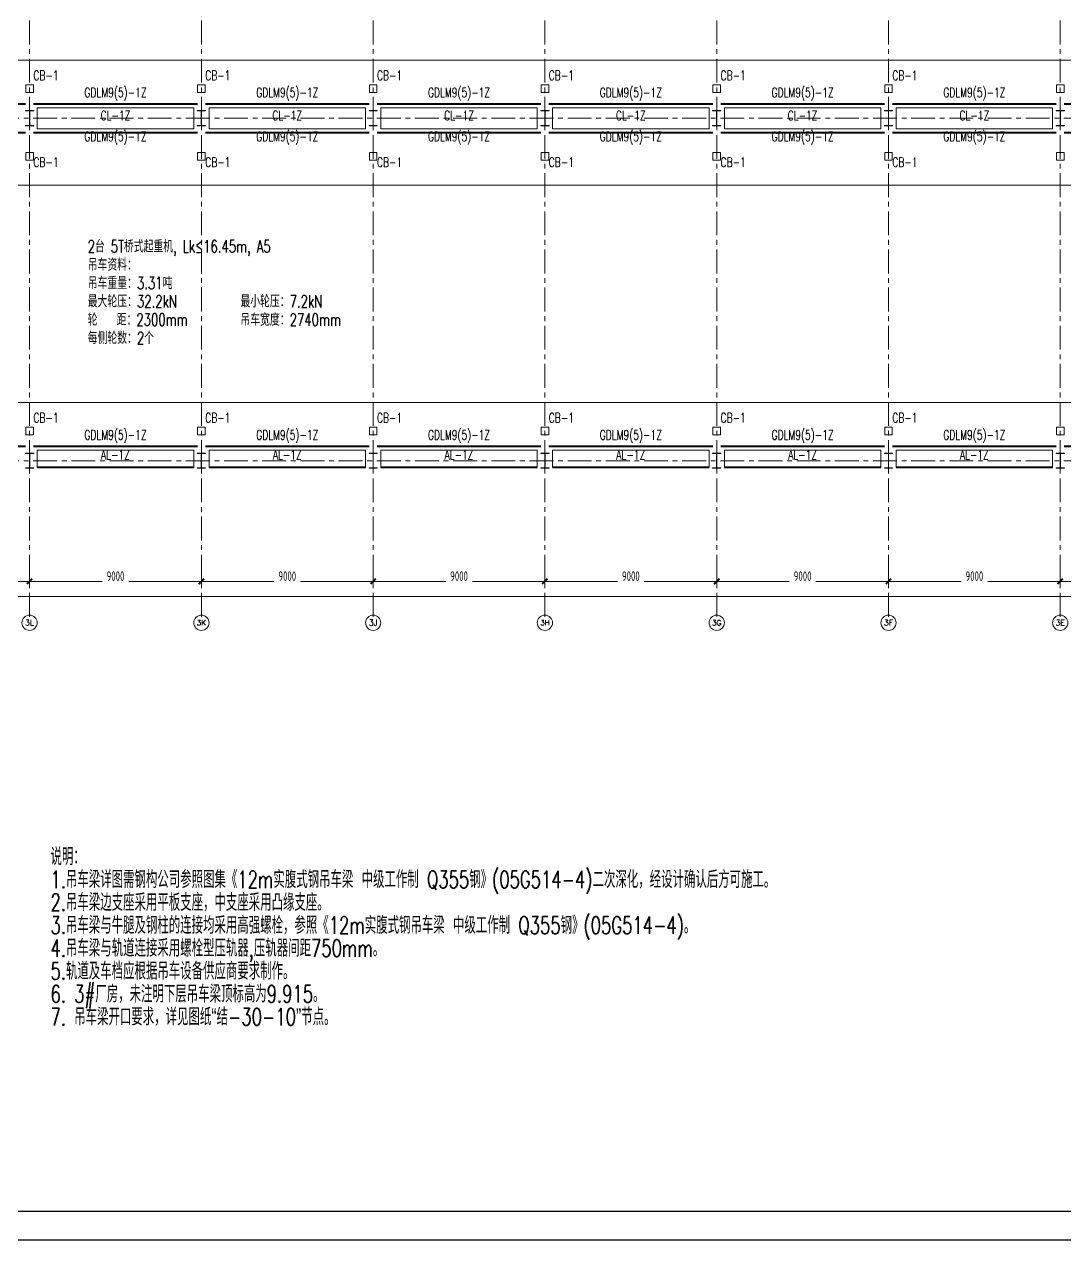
# Model space of a CAD drawing. Extents: x -1201378 to 2367219, y -619313 to 244905.
# Drawn here: x 1625966 to 1680472, y -296140 to -232373 of the extents above; entities that cross this region are included whole.
import ezdxf
from ezdxf.enums import TextEntityAlignment as Align

# ---------------------------------------------------------------- set-up
doc = ezdxf.new("R2010")
doc.units = 0
doc.header["$LTSCALE"] = 1000
doc.linetypes.add('CENTER', pattern=[2, 1.25, -0.25, 0.25, -0.25])
doc.layers.get('0').update_dxf_attribs({"linetype": 'CONTINUOUS'})
doc.layers.get('Defpoints').update_dxf_attribs({"linetype": 'CONTINUOUS'})
for name, color, linetype in [('0-cxFrame', 155, 'CONTINUOUS'), ('A-WINDOW', 140, 'CONTINUOUS'), ('S-SS', 111, 'CONTINUOUS')]:
    doc.layers.add(name, color=color, linetype=linetype)
for name, color, linetype, lineweight in [('0-cxText', 131, 'CONTINUOUS', 25), ('S-axis', 111, 'CONTINUOUS', 0), ('S-col', 2, 'CONTINUOUS', 0), ('S-dote', 5, 'CENTER', 0), ('THIN', 7, 'CONTINUOUS', 0), ('吊车梁', 4, 'CONTINUOUS', 0)]:
    doc.layers.add(name, color=color, linetype=linetype, lineweight=lineweight)
doc.styles.add('_TCH_AXIS', font='COMPLEX', dxfattribs={"bigfont": 'GBCBIG'})
doc.styles.add('cx_tuming', font='simhei.ttf')
doc.styles.add('cx_tuqian1', font='')
doc.styles.add('TSSD_Dimension', font='tssdeng.shx', dxfattribs={"width": 0.7, "bigfont": 'hztxt.shx'})
doc.styles.add('TSSD_Norm', font='tj-romans1.shx', dxfattribs={"bigfont": 'tj-hztxt.shx'})
doc.styles.add('TSSD_Rein', font='tj-romans1.shx', dxfattribs={"width": 0.7, "bigfont": 'tj-hztxt.shx'})
doc.styles.add('黑体', font='simhei.ttf', dxfattribs={"width": 0.8})
doc.styles.get('cx_tuqian1').set_extended_font_data('SimSun')
doc.dimstyles.new('TSSD_200_200', dxfattribs={"dimtxt": 500, "dimasz": 200, "dimexe": 200, "dimexo": 500, "dimgap": 200, "dimtad": 1, "dimdec": 0, "dimzin": 0, "dimdsep": 46, "dimtxsty": 'TSSD_Dimension', "dimblk": 'ARCHTICK', "dimcen": 0, "dimdle": 200, "dimclrt": 7, "dimadec": 0, "dimazin": 0, "dimtfac": 1, "dimtdec": 0, "dimtix": 1, "dimtmove": 2, "dimatfit": 3, "dimfxl": 1, "dimtolj": 1, "dimtzin": 0, "dimarcsym": 0})

# ---------------------------------------------------------------- blocks, each defined once
blk = doc.blocks.new('w42343243')
at = {"layer": 'S-col'}
blk.add_lwpolyline([(-165069, 621020), (-164639, 621020), (-164639, 621002), (-164848, 621002), (-164848, 620238), (-164639, 620238), (-164639, 620220), (-165069, 620220), (-165069, 620238), (-164860, 620238), (-164860, 621002), (-165069, 621002)], close=True, dxfattribs=at)
blk = doc.blocks.new('42343')
at = {"layer": 'A-WINDOW'}
for p in [(-54000, -53750), (-45000, -53750), (-36000, -53750), (-27000, -53750), (-18000, -53750), (-9000, -53750), (0, -53750), (-54000, -71700), (-45000, -71700), (-36000, -71700), (-27000, -71700), (-18000, -71700), (-9000, -71700), (0, -71700)]:
    blk.add_blockref('w42343243', p, dxfattribs=at)
blk = doc.blocks.new('_ArchTick')
at = {"color": 0, "linetype": 'ByBlock', "const_width": 0.5}
blk.add_lwpolyline([(-0.71, -0.71), (0.71, 0.71)], dxfattribs=at)
blk = doc.blocks.new('*D497')
at = {"layer": 'Defpoints', "color": 0, "transparency": 16777216}
for p in [(-182758, -360718), (-173758, -360718), (-173758, -361576)]:
    blk.add_point(p, dxfattribs=at)
at = {"layer": 'S-axis', "color": 0, "lineweight": -2, "transparency": 16777216}
for p, q in [((-182758, -361218), (-182758, -361776)), ((-173758, -361218), (-173758, -361776)), ((-182958, -361576), (-178957, -361576)), ((-173558, -361576), (-177560, -361576))]:
    blk.add_line(p, q, dxfattribs=at)
at = {"layer": 'S-axis', "color": 0, "lineweight": -2, "transparency": 16777216, "xscale": 200, "yscale": 200, "zscale": 200, "rotation": 180}
blk.add_blockref('_ArchTick', (-182758, -361576), dxfattribs=at)
at = {"layer": 'S-axis', "color": 0, "lineweight": -2, "transparency": 16777216, "xscale": 200, "yscale": 200, "zscale": 200}
blk.add_blockref('_ArchTick', (-173758, -361576), dxfattribs=at)
at = {"layer": 'S-axis', "color": 7, "transparency": 16777216, "insert": (-178258, -361301), "char_height": 500, "attachment_point": 5, "style": 'TSSD_Dimension'}
blk.add_mtext('\\A1;9000', dxfattribs=at)
blk = doc.blocks.new('*D498')
at = {"layer": 'Defpoints', "color": 0, "transparency": 16777216}
for p in [(-173758, -360718), (-164758, -360718), (-164758, -361576)]:
    blk.add_point(p, dxfattribs=at)
at = {"layer": 'S-axis', "color": 0, "lineweight": -2, "transparency": 16777216}
for p, q in [((-173758, -361218), (-173758, -361776)), ((-164758, -361218), (-164758, -361776)), ((-173958, -361576), (-169957, -361576)), ((-164558, -361576), (-168560, -361576))]:
    blk.add_line(p, q, dxfattribs=at)
at = {"layer": 'S-axis', "color": 0, "lineweight": -2, "transparency": 16777216, "xscale": 200, "yscale": 200, "zscale": 200, "rotation": 180}
blk.add_blockref('_ArchTick', (-173758, -361576), dxfattribs=at)
at = {"layer": 'S-axis', "color": 0, "lineweight": -2, "transparency": 16777216, "xscale": 200, "yscale": 200, "zscale": 200}
blk.add_blockref('_ArchTick', (-164758, -361576), dxfattribs=at)
at = {"layer": 'S-axis', "color": 7, "transparency": 16777216, "insert": (-169258, -361301), "char_height": 500, "attachment_point": 5, "style": 'TSSD_Dimension'}
blk.add_mtext('\\A1;9000', dxfattribs=at)
blk = doc.blocks.new('*D499')
at = {"layer": 'Defpoints', "color": 0, "transparency": 16777216}
for p in [(-164758, -360718), (-155758, -360718), (-155758, -361576)]:
    blk.add_point(p, dxfattribs=at)
at = {"layer": 'S-axis', "color": 0, "lineweight": -2, "transparency": 16777216}
for p, q in [((-164758, -361218), (-164758, -361776)), ((-155758, -361218), (-155758, -361776)), ((-164958, -361576), (-160957, -361576)), ((-155558, -361576), (-159560, -361576))]:
    blk.add_line(p, q, dxfattribs=at)
at = {"layer": 'S-axis', "color": 0, "lineweight": -2, "transparency": 16777216, "xscale": 200, "yscale": 200, "zscale": 200, "rotation": 180}
blk.add_blockref('_ArchTick', (-164758, -361576), dxfattribs=at)
at = {"layer": 'S-axis', "color": 0, "lineweight": -2, "transparency": 16777216, "xscale": 200, "yscale": 200, "zscale": 200}
blk.add_blockref('_ArchTick', (-155758, -361576), dxfattribs=at)
at = {"layer": 'S-axis', "color": 7, "transparency": 16777216, "insert": (-160258, -361301), "char_height": 500, "attachment_point": 5, "style": 'TSSD_Dimension'}
blk.add_mtext('\\A1;9000', dxfattribs=at)
blk = doc.blocks.new('*D500')
at = {"layer": 'Defpoints', "color": 0, "transparency": 16777216}
for p in [(-155758, -360718), (-146758, -360718), (-146758, -361576)]:
    blk.add_point(p, dxfattribs=at)
at = {"layer": 'S-axis', "color": 0, "lineweight": -2, "transparency": 16777216}
for p, q in [((-155758, -361218), (-155758, -361776)), ((-146758, -361218), (-146758, -361776)), ((-155958, -361576), (-151957, -361576)), ((-146558, -361576), (-150560, -361576))]:
    blk.add_line(p, q, dxfattribs=at)
at = {"layer": 'S-axis', "color": 0, "lineweight": -2, "transparency": 16777216, "xscale": 200, "yscale": 200, "zscale": 200, "rotation": 180}
blk.add_blockref('_ArchTick', (-155758, -361576), dxfattribs=at)
at = {"layer": 'S-axis', "color": 0, "lineweight": -2, "transparency": 16777216, "xscale": 200, "yscale": 200, "zscale": 200}
blk.add_blockref('_ArchTick', (-146758, -361576), dxfattribs=at)
at = {"layer": 'S-axis', "color": 7, "transparency": 16777216, "insert": (-151258, -361301), "char_height": 500, "attachment_point": 5, "style": 'TSSD_Dimension'}
blk.add_mtext('\\A1;9000', dxfattribs=at)
blk = doc.blocks.new('*D501')
at = {"layer": 'Defpoints', "color": 0, "transparency": 16777216}
for p in [(-146758, -360718), (-137758, -360718), (-137758, -361576)]:
    blk.add_point(p, dxfattribs=at)
at = {"layer": 'S-axis', "color": 0, "lineweight": -2, "transparency": 16777216}
for p, q in [((-146758, -361218), (-146758, -361776)), ((-137758, -361218), (-137758, -361776)), ((-146958, -361576), (-142957, -361576)), ((-137558, -361576), (-141560, -361576))]:
    blk.add_line(p, q, dxfattribs=at)
at = {"layer": 'S-axis', "color": 0, "lineweight": -2, "transparency": 16777216, "xscale": 200, "yscale": 200, "zscale": 200, "rotation": 180}
blk.add_blockref('_ArchTick', (-146758, -361576), dxfattribs=at)
at = {"layer": 'S-axis', "color": 0, "lineweight": -2, "transparency": 16777216, "xscale": 200, "yscale": 200, "zscale": 200}
blk.add_blockref('_ArchTick', (-137758, -361576), dxfattribs=at)
at = {"layer": 'S-axis', "color": 7, "transparency": 16777216, "insert": (-142258, -361301), "char_height": 500, "attachment_point": 5, "style": 'TSSD_Dimension'}
blk.add_mtext('\\A1;9000', dxfattribs=at)
blk = doc.blocks.new('*D502')
at = {"layer": 'Defpoints', "color": 0, "transparency": 16777216}
for p in [(-137758, -360718), (-128758, -360718), (-128758, -361576)]:
    blk.add_point(p, dxfattribs=at)
at = {"layer": 'S-axis', "color": 0, "lineweight": -2, "transparency": 16777216}
for p, q in [((-137758, -361218), (-137758, -361776)), ((-128758, -361218), (-128758, -361776)), ((-137958, -361576), (-133957, -361576)), ((-128558, -361576), (-132560, -361576))]:
    blk.add_line(p, q, dxfattribs=at)
at = {"layer": 'S-axis', "color": 0, "lineweight": -2, "transparency": 16777216, "xscale": 200, "yscale": 200, "zscale": 200, "rotation": 180}
blk.add_blockref('_ArchTick', (-137758, -361576), dxfattribs=at)
at = {"layer": 'S-axis', "color": 0, "lineweight": -2, "transparency": 16777216, "xscale": 200, "yscale": 200, "zscale": 200}
blk.add_blockref('_ArchTick', (-128758, -361576), dxfattribs=at)
at = {"layer": 'S-axis', "color": 7, "transparency": 16777216, "insert": (-133258, -361301), "char_height": 500, "attachment_point": 5, "style": 'TSSD_Dimension'}
blk.add_mtext('\\A1;9000', dxfattribs=at)
blk = doc.blocks.new('*D503')
at = {"layer": 'Defpoints', "color": 0, "transparency": 16777216}
for p in [(-128758, -360718), (-119758, -360718), (-119758, -361576)]:
    blk.add_point(p, dxfattribs=at)
at = {"layer": 'S-axis', "color": 0, "lineweight": -2, "transparency": 16777216}
for p, q in [((-128758, -361218), (-128758, -361776)), ((-119758, -361218), (-119758, -361776)), ((-128958, -361576), (-124957, -361576)), ((-119558, -361576), (-123560, -361576))]:
    blk.add_line(p, q, dxfattribs=at)
at = {"layer": 'S-axis', "color": 0, "lineweight": -2, "transparency": 16777216, "xscale": 200, "yscale": 200, "zscale": 200, "rotation": 180}
blk.add_blockref('_ArchTick', (-128758, -361576), dxfattribs=at)
at = {"layer": 'S-axis', "color": 0, "lineweight": -2, "transparency": 16777216, "xscale": 200, "yscale": 200, "zscale": 200}
blk.add_blockref('_ArchTick', (-119758, -361576), dxfattribs=at)
at = {"layer": 'S-axis', "color": 7, "transparency": 16777216, "insert": (-124258, -361301), "char_height": 500, "attachment_point": 5, "style": 'TSSD_Dimension'}
blk.add_mtext('\\A1;9000', dxfattribs=at)
blk = doc.blocks.new('*D504')
at = {"layer": 'Defpoints', "color": 0, "transparency": 16777216}
for p in [(-119758, -360718), (-110758, -360718), (-110758, -361576)]:
    blk.add_point(p, dxfattribs=at)
at = {"layer": 'S-axis', "color": 0, "lineweight": -2, "transparency": 16777216}
for p, q in [((-119758, -361218), (-119758, -361776)), ((-110758, -361218), (-110758, -361776)), ((-119958, -361576), (-115957, -361576)), ((-110558, -361576), (-114560, -361576))]:
    blk.add_line(p, q, dxfattribs=at)
at = {"layer": 'S-axis', "color": 0, "lineweight": -2, "transparency": 16777216, "xscale": 200, "yscale": 200, "zscale": 200, "rotation": 180}
blk.add_blockref('_ArchTick', (-119758, -361576), dxfattribs=at)
at = {"layer": 'S-axis', "color": 0, "lineweight": -2, "transparency": 16777216, "xscale": 200, "yscale": 200, "zscale": 200}
blk.add_blockref('_ArchTick', (-110758, -361576), dxfattribs=at)
at = {"layer": 'S-axis', "color": 7, "transparency": 16777216, "insert": (-115258, -361301), "char_height": 500, "attachment_point": 5, "style": 'TSSD_Dimension'}
blk.add_mtext('\\A1;9000', dxfattribs=at)
blk = doc.blocks.new('*D458')
at = {"layer": 'Defpoints', "color": 0, "transparency": 16777216}
for p in [(-268658, -360818), (-82958, -360818), (-82958, -362376)]:
    blk.add_point(p, dxfattribs=at)
at = {"layer": 'S-axis', "color": 0, "lineweight": -2, "transparency": 16777216}
for p, q in [((-268658, -361318), (-268658, -362576)), ((-82958, -361318), (-82958, -362576)), ((-268858, -362376), (-176749, -362376)), ((-82758, -362376), (-174868, -362376))]:
    blk.add_line(p, q, dxfattribs=at)
at = {"layer": 'S-axis', "color": 0, "lineweight": -2, "transparency": 16777216, "xscale": 200, "yscale": 200, "zscale": 200, "rotation": 180}
blk.add_blockref('_ArchTick', (-268658, -362376), dxfattribs=at)
at = {"layer": 'S-axis', "color": 0, "lineweight": -2, "transparency": 16777216, "xscale": 200, "yscale": 200, "zscale": 200}
blk.add_blockref('_ArchTick', (-82958, -362376), dxfattribs=at)
at = {"layer": 'S-axis', "color": 7, "transparency": 16777216, "insert": (-175808, -362101), "char_height": 500, "attachment_point": 5, "style": 'TSSD_Dimension'}
blk.add_mtext('\\A1;185700', dxfattribs=at)
blk = doc.blocks.new('TK22.A0 L(Dragon)')
at = {"layer": '0-cxFrame', "color": 7, "const_width": 0.5}
blk.add_lwpolyline([(0, 0), (-1486, 0), (-1486, 841), (0, 841)], close=True, dxfattribs=at)
at = {"layer": '0-cxFrame', "const_width": 0.5}
blk.add_lwpolyline([(-80, 10), (-1466, 10), (-1466, 831), (-80, 831)], close=True, dxfattribs=at)
at = {"style": '黑体', "flags": 4}
blk.add_attdef('图幅', text='', height=3.3, dxfattribs=at).set_placement((-40, 3), align=Align.RIGHT)
at = {"layer": '0-cxText', "flags": 4}
for tag, height, style, p in [('建设单位', 3.5, 'cx_tuming', (-45, 240)), ('项目名称', 3.5, 'cx_tuming', (-45, 210)), ('子项名称', 3.5, 'cx_tuming', (-45, 180)), ('工程编号', 3.3, 'cx_tuqian1', (-35, 165)), ('图名1', 3.5, 'cx_tuming', (-45, 87)), ('图名2', 3.5, 'cx_tuming', (-45, 79)), ('图名3', 3.5, 'cx_tuming', (-45, 71)), ('出图日期', 3.3, 'cx_tuqian1', (-39, 60)), ('专业', 3.3, 'cx_tuqian1', (-55, 52)), ('图号', 3.3, 'cx_tuqian1', (-55, 44)), ('版次', 3.3, 'cx_tuqian1', (-20, 44))]:
    blk.add_attdef(tag, text='', height=height, dxfattribs=dict(at, style=style)).set_placement(p, align=Align.MIDDLE)
at = {"layer": 'Defpoints', "color": 6, "flags": 4}
for tag, height, style, p in [('tufu', 3.3, '黑体', (-12, 12)), ('dwfname', 4, 'cx_tuqian1', (-80, 3))]:
    blk.add_attdef(tag, text='', height=height, dxfattribs=dict(at, style=style)).set_placement(p, align=Align.RIGHT)
blk = doc.blocks.new('3#轴网')
at = {"layer": 'S-axis'}
for centre in [(-173758.5, -363744.2), (-164758.5, -363744.2), (-155758.5, -363744.2), (-146758.5, -363744.2), (-137758.5, -363744.2), (-128758.5, -363744.2), (-119758.5, -363744.2)]:
    blk.add_circle(centre, 400, dxfattribs=at)
at = {"layer": 'S-dote'}
for p, q in [((-173758.5, -363428.2), (-173758.5, -277944.2)), ((-164758.5, -363428.2), (-164758.5, -277944.2)), ((-155758.5, -363428.2), (-155758.5, -277944.2)), ((-146758.5, -363428.2), (-146758.5, -277944.2)), ((-137758.5, -363428.2), (-137758.5, -277944.2)), ((-128758.5, -363428.2), (-128758.5, -277944.2)), ((-119758.5, -363428.2), (-119758.5, -277944.2)), ((-78316.2, -337298.2), (-273210.6, -337298.2)), ((-78316.2, -355248.2), (-273210.6, -355248.2))]:
    blk.add_line(p, q, dxfattribs=at)
at = {"layer": 'S-axis', "style": '_TCH_AXIS'}
for s, height, p, p2 in [('3L', 294.28, (-173996.7, -363891.4), (-173520.2, -363891.4)), ('3K', 270.86, (-165003.5, -363879.7), (-164513.4, -363879.7)), ('3J', 321.14, (-155987.8, -363904.8), (-155529.1, -363904.8)), ('3H', 265.5, (-147005, -363877), (-146511.9, -363877)), ('3G', 276.42, (-138002, -363882.4), (-137515, -363882.4)), ('3F', 288.12, (-128998.6, -363888.3), (-128518.4, -363888.3)), ('3E', 288.12, (-119998.6, -363888.3), (-119518.4, -363888.3))]:
    blk.add_text(s, height=height, dxfattribs=at).set_placement(p, p2, align=Align.FIT)
at = {"layer": 'S-axis'}
for base, p1, p2, picture, middle in [((-82958.5, -362376), (-268658.5, -360818), (-82958.5, -360818), '*D458', (-175808.5, -362101)), ((-173758.5, -361576), (-182758.5, -360718), (-173758.5, -360718), '*D497', (-178258.5, -361301)), ((-164758.5, -361576), (-173758.5, -360718), (-164758.5, -360718), '*D498', (-169258.5, -361301)), ((-155758.5, -361576), (-164758.5, -360718), (-155758.5, -360718), '*D499', (-160258.5, -361301)), ((-146758.5, -361576), (-155758.5, -360718), (-146758.5, -360718), '*D500', (-151258.5, -361301)), ((-137758.5, -361576), (-146758.5, -360718), (-137758.5, -360718), '*D501', (-142258.5, -361301)), ((-128758.5, -361576), (-137758.5, -360718), (-128758.5, -360718), '*D502', (-133258.5, -361301)), ((-119758.5, -361576), (-128758.5, -360718), (-119758.5, -360718), '*D503', (-124258.5, -361301)), ((-110758.5, -361576), (-119758.5, -360718), (-110758.5, -360718), '*D504', (-115258.5, -361301))]:
    dim = blk.add_linear_dim(base=base, p1=p1, p2=p2, angle=0, dimstyle='TSSD_200_200', dxfattribs=at)
    dim.commit()
    dim.dimension.update_dxf_attribs({"geometry": picture, "text_midpoint": middle, "dimtype": 161})

msp = doc.modelspace()

# ---------------------------------------------------------------- linework, layer by layer
at = {"layer": '吊车梁', "color": 6, "const_width": 50}
for points in [[(1541441.5, -234248.2), (1716041.5, -234248.2)], [(1532441.5, -240798.2), (1716041.5, -240798.2)], [(1532441.5, -252198.2), (1716041.5, -252198.2)]]:
    msp.add_lwpolyline(points, dxfattribs=at)
at = {"layer": '吊车梁'}
for points in [[(1626041.5, -235948.2), (1626441.5, -235948.2), (1626441.5, -235548.2), (1626041.5, -235548.2)], [(1635041.5, -235948.2), (1635441.5, -235948.2), (1635441.5, -235548.2), (1635041.5, -235548.2)], [(1644041.5, -235948.2), (1644441.5, -235948.2), (1644441.5, -235548.2), (1644041.5, -235548.2)], [(1653041.5, -235948.2), (1653441.5, -235948.2), (1653441.5, -235548.2), (1653041.5, -235548.2)], [(1662041.5, -235948.2), (1662441.5, -235948.2), (1662441.5, -235548.2), (1662041.5, -235548.2)], [(1671041.5, -235948.2), (1671441.5, -235948.2), (1671441.5, -235548.2), (1671041.5, -235548.2)], [(1680041.5, -235948.2), (1680441.5, -235948.2), (1680441.5, -235548.2), (1680041.5, -235548.2)], [(1634841.5, -236748.2), (1626641.5, -236748.2), (1626641.5, -237848.2), (1634841.5, -237848.2)], [(1643841.5, -236748.2), (1635641.5, -236748.2), (1635641.5, -237848.2), (1643841.5, -237848.2)], [(1652841.5, -236748.2), (1644641.5, -236748.2), (1644641.5, -237848.2), (1652841.5, -237848.2)], [(1661841.5, -236748.2), (1653641.5, -236748.2), (1653641.5, -237848.2), (1661841.5, -237848.2)], [(1670841.5, -236748.2), (1662641.5, -236748.2), (1662641.5, -237848.2), (1670841.5, -237848.2)], [(1679841.5, -236748.2), (1671641.5, -236748.2), (1671641.5, -237848.2), (1679841.5, -237848.2)], [(1626041.5, -239098.2), (1626441.5, -239098.2), (1626441.5, -239498.2), (1626041.5, -239498.2)], [(1635041.5, -239098.2), (1635441.5, -239098.2), (1635441.5, -239498.2), (1635041.5, -239498.2)], [(1644041.5, -239098.2), (1644441.5, -239098.2), (1644441.5, -239498.2), (1644041.5, -239498.2)], [(1653041.5, -239098.2), (1653441.5, -239098.2), (1653441.5, -239498.2), (1653041.5, -239498.2)], [(1662041.5, -239098.2), (1662441.5, -239098.2), (1662441.5, -239498.2), (1662041.5, -239498.2)], [(1671041.5, -239098.2), (1671441.5, -239098.2), (1671441.5, -239498.2), (1671041.5, -239498.2)], [(1680041.5, -239098.2), (1680441.5, -239098.2), (1680441.5, -239498.2), (1680041.5, -239498.2)], [(1626041.5, -253898.2), (1626441.5, -253898.2), (1626441.5, -253498.2), (1626041.5, -253498.2)], [(1635041.5, -253898.2), (1635441.5, -253898.2), (1635441.5, -253498.2), (1635041.5, -253498.2)], [(1644041.5, -253898.2), (1644441.5, -253898.2), (1644441.5, -253498.2), (1644041.5, -253498.2)], [(1653041.5, -253898.2), (1653441.5, -253898.2), (1653441.5, -253498.2), (1653041.5, -253498.2)], [(1662041.5, -253898.2), (1662441.5, -253898.2), (1662441.5, -253498.2), (1662041.5, -253498.2)], [(1671041.5, -253898.2), (1671441.5, -253898.2), (1671441.5, -253498.2), (1671041.5, -253498.2)], [(1680041.5, -253898.2), (1680441.5, -253898.2), (1680441.5, -253498.2), (1680041.5, -253498.2)], [(1634841.5, -255598.2), (1626641.5, -255598.2), (1626641.5, -254698.2), (1634841.5, -254698.2)], [(1643841.5, -255598.2), (1635641.5, -255598.2), (1635641.5, -254698.2), (1643841.5, -254698.2)], [(1652841.5, -255598.2), (1644641.5, -255598.2), (1644641.5, -254698.2), (1652841.5, -254698.2)], [(1661841.5, -255598.2), (1653641.5, -255598.2), (1653641.5, -254698.2), (1661841.5, -254698.2)], [(1670841.5, -255598.2), (1662641.5, -255598.2), (1662641.5, -254698.2), (1670841.5, -254698.2)], [(1679841.5, -255598.2), (1671641.5, -255598.2), (1671641.5, -254698.2), (1679841.5, -254698.2)]]:
    msp.add_lwpolyline(points, close=True, dxfattribs=at)
at = {"layer": '吊车梁', "const_width": 100}
for points in [[(1626041.5, -236548.2), (1617441.5, -236548.2)], [(1635041.5, -236548.2), (1626441.5, -236548.2)], [(1644041.5, -236548.2), (1635441.5, -236548.2)], [(1653041.5, -236548.2), (1644441.5, -236548.2)], [(1662041.5, -236548.2), (1653441.5, -236548.2)], [(1671041.5, -236548.2), (1662441.5, -236548.2)], [(1680041.5, -236548.2), (1671441.5, -236548.2)], [(1689041.5, -236548.2), (1680441.5, -236548.2)], [(1626041.5, -238048.2), (1617441.5, -238048.2)], [(1635041.5, -238048.2), (1626441.5, -238048.2)], [(1644041.5, -238048.2), (1635441.5, -238048.2)], [(1653041.5, -238048.2), (1644441.5, -238048.2)], [(1662041.5, -238048.2), (1653441.5, -238048.2)], [(1671041.5, -238048.2), (1662441.5, -238048.2)], [(1680041.5, -238048.2), (1671441.5, -238048.2)], [(1689041.5, -238048.2), (1680441.5, -238048.2)], [(1626041.5, -254498.2), (1617441.5, -254498.2)], [(1635041.5, -254498.2), (1626441.5, -254498.2)], [(1644041.5, -254498.2), (1635441.5, -254498.2)], [(1653041.5, -254498.2), (1644441.5, -254498.2)], [(1662041.5, -254498.2), (1653441.5, -254498.2)], [(1671041.5, -254498.2), (1662441.5, -254498.2)], [(1680041.5, -254498.2), (1671441.5, -254498.2)], [(1689041.5, -254498.2), (1680441.5, -254498.2)], [(1634841.5, -255598.2), (1626641.5, -255598.2)], [(1643841.5, -255598.2), (1635641.5, -255598.2)], [(1652841.5, -255598.2), (1644641.5, -255598.2)], [(1661841.5, -255598.2), (1653641.5, -255598.2)], [(1670841.5, -255598.2), (1662641.5, -255598.2)], [(1679841.5, -255598.2), (1671641.5, -255598.2)]]:
    msp.add_lwpolyline(points, dxfattribs=at)

# ---------------------------------------------------------------- block references
at = {"layer": '0-cxFrame', "xscale": 150, "yscale": 150, "zscale": 150}
msp.add_blockref('TK22.A0 L(Dragon)', (1735008.3, -296102.2), dxfattribs=at)
at = {"layer": 'S-axis'}
msp.add_blockref('3#轴网', (1800000, 100000), dxfattribs=at)
at = {"layer": 'S-col'}
msp.add_blockref('42343', (1845095.7, -804168.2), dxfattribs=at)

# ---------------------------------------------------------------- texts
at = {"layer": 'S-SS', "style": 'TSSD_Norm', "width": 0.7}
for s, p in [('说明：', (1627337.3, -276723.6)), ('1.吊车梁详图需钢构公司参照图集《12m实腹式钢吊车梁 中级工作制 Q355钢》(05G514-4)二次深化，经设计确认后方可施工。', (1627337.3, -277923.6)), ('2.吊车梁边支座采用平板支座，中支座采用凸缘支座。', (1627337.3, -279123.6)), ('3.吊车梁与牛腿及钢柱的连接均采用高强螺栓，参照《12m实腹式钢吊车梁 中级工作制 Q355钢》(05G514-4)。', (1627337.3, -280323.6)), ('4.吊车梁与轨道连接采用螺栓型压轨器,压轨器间距750mm。', (1627337.3, -281523.6)), ('5.轨道及车档应根据吊车设备供应商要求制作。', (1627337.3, -282723.6)), ('6. 3#厂房，未注明下层吊车梁顶标高为9.915。', (1627337.3, -283923.6)), ('7. 吊车梁开口要求，详见图纸“结-30-10”节点。', (1627337.3, -285123.6))]:
    msp.add_text(s, height=900, dxfattribs=at).set_placement(p, align=Align.BOTTOM_LEFT)
at = {"layer": 'THIN', "style": 'TSSD_Rein', "width": 0.7}
for s, height, p in [('CB-1', 500, (1626441.5, -235448.2)), ('CB-1', 500, (1635441.5, -235448.2)), ('CB-1', 500, (1644441.5, -235448.2)), ('CB-1', 500, (1653441.5, -235448.2)), ('CB-1', 500, (1662441.5, -235448.2)), ('CB-1', 500, (1671441.5, -235448.2)), ('CB-1', 500, (1626441.5, -240002)), ('CB-1', 500, (1635441.5, -240002)), ('CB-1', 500, (1644441.5, -240002)), ('CB-1', 500, (1653441.5, -240002)), ('CB-1', 500, (1662441.5, -240002)), ('CB-1', 500, (1671441.5, -240002)), ('2台 5T桥式起重机, Lk≤16.45m, A5', 640, (1629286.7, -244526.6)), ('吊车资料：', 640, (1629286.7, -245486.6)), ('吊车重量：3.31吨', 640, (1629286.7, -246446.6)), ('最大轮压：32.2kN', 640, (1629286.7, -247406.6)), ('最小轮压：7.2kN', 640, (1637286.7, -247406.6)), ('轮   距：2300mm', 640, (1629286.7, -248366.6)), ('吊车宽度：2740mm', 640, (1637286.7, -248366.6)), ('每侧轮数：2个', 640, (1629286.7, -249326.6)), ('CB-1', 500, (1626441.5, -253398.2)), ('CB-1', 500, (1635441.5, -253398.2)), ('CB-1', 500, (1644441.5, -253398.2)), ('CB-1', 500, (1653441.5, -253398.2)), ('CB-1', 500, (1662441.5, -253398.2)), ('CB-1', 500, (1671441.5, -253398.2))]:
    msp.add_text(s, height=height, dxfattribs=at).set_placement(p, align=Align.BOTTOM_LEFT)
for s, p in [('GDLM9(5)-1Z', (1630741.5, -236348.2)), ('GDLM9(5)-1Z', (1639741.5, -236348.2)), ('GDLM9(5)-1Z', (1648741.5, -236348.2)), ('GDLM9(5)-1Z', (1657741.5, -236348.2)), ('GDLM9(5)-1Z', (1666741.5, -236348.2)), ('GDLM9(5)-1Z', (1675741.5, -236348.2)), ('CL-1Z', (1630741.5, -237550.1)), ('CL-1Z', (1639741.5, -237550.1)), ('CL-1Z', (1648741.5, -237550.1)), ('CL-1Z', (1657741.5, -237550.1)), ('CL-1Z', (1666741.5, -237550.1)), ('CL-1Z', (1675741.5, -237550.1)), ('GDLM9(5)-1Z', (1630741.5, -238652)), ('GDLM9(5)-1Z', (1639741.5, -238652)), ('GDLM9(5)-1Z', (1648741.5, -238652)), ('GDLM9(5)-1Z', (1657741.5, -238652)), ('GDLM9(5)-1Z', (1666741.5, -238652)), ('GDLM9(5)-1Z', (1675741.5, -238652)), ('GDLM9(5)-1Z', (1630741.5, -254298.2)), ('GDLM9(5)-1Z', (1639741.5, -254298.2)), ('GDLM9(5)-1Z', (1648741.5, -254298.2)), ('GDLM9(5)-1Z', (1657741.5, -254298.2)), ('GDLM9(5)-1Z', (1666741.5, -254298.2)), ('GDLM9(5)-1Z', (1675741.5, -254298.2)), ('AL-1Z', (1630741.5, -255344.4)), ('AL-1Z', (1639741.5, -255344.4)), ('AL-1Z', (1648741.5, -255344.4)), ('AL-1Z', (1657741.5, -255344.4)), ('AL-1Z', (1666741.5, -255344.4)), ('AL-1Z', (1675741.5, -255344.4))]:
    msp.add_text(s, height=500, dxfattribs=at).set_placement(p, align=Align.BOTTOM_CENTER)

doc.saveas('drawing.dxf')
